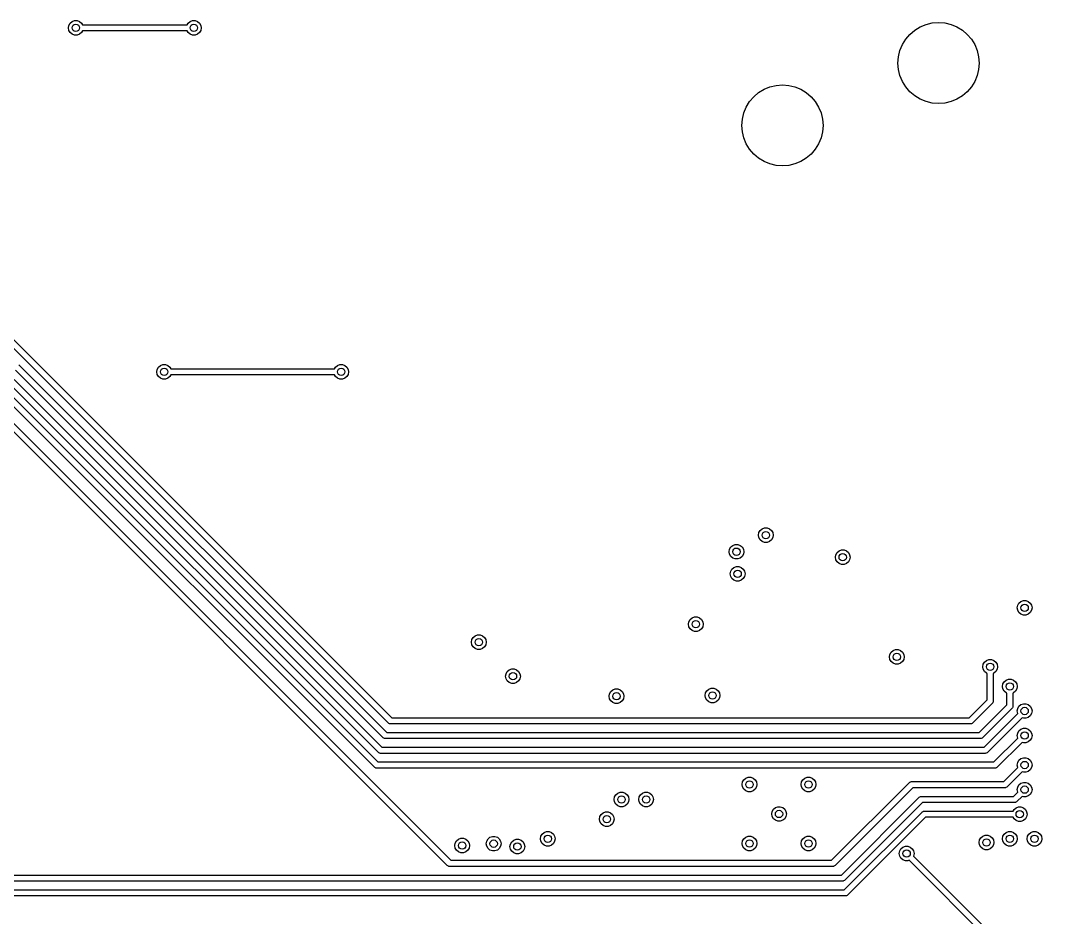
# Model space of a CAD drawing. Extents: x 101 to 518, y -308 to -134.
# Drawn here: x 429.37 to 471.3, y -228.5 to -192 of the extents above; entities that cross this region are included whole.
import ezdxf

# ---------------------------------------------------------------- set-up
doc = ezdxf.new("R2010")
doc.units = 0
doc.layers.add('BLACK', color=7, linetype='CONTINUOUS')

msp = doc.modelspace()

# ---------------------------------------------------------------- linework, layer by layer
at = {"layer": 'BLACK', "linetype": 'CONTINUOUS'}
for p, q in [((431.379927, -192.103475), (431.45974, -192.036503)), ((431.45974, -192.036503), (431.557646, -192.000869)), ((431.557646, -192.000869), (431.661834, -192.000869)), ((431.661834, -192.000869), (431.75974, -192.036503)), ((431.75974, -192.036503), (431.839553, -192.103475)), ((436.179927, -192.103475), (436.25974, -192.036503)), ((436.25974, -192.036503), (436.357646, -192.000869)), ((436.357646, -192.000869), (436.461834, -192.000869)), ((436.461834, -192.000869), (436.55974, -192.036503)), ((436.55974, -192.036503), (436.639553, -192.103475)), ((431.30974, -192.296311), (431.327832, -192.193705)), ((431.327832, -192.398917), (431.30974, -192.296311)), ((431.327832, -192.193705), (431.379927, -192.103475)), ((431.379927, -192.489147), (431.327832, -192.398917)), ((431.839553, -192.103475), (431.878719, -192.171311)), ((431.878719, -192.421311), (431.839553, -192.489147)), ((431.878719, -192.171311), (436.140761, -192.171311)), ((436.140761, -192.421311), (431.878719, -192.421311)), ((436.140761, -192.171311), (436.179927, -192.103475)), ((436.179927, -192.489147), (436.140761, -192.421311)), ((436.639553, -192.103475), (436.691648, -192.193705)), ((436.691648, -192.398917), (436.639553, -192.489147)), ((436.691648, -192.193705), (436.70974, -192.296311)), ((436.70974, -192.296311), (436.691648, -192.398917)), ((465.540922, -192.559827), (465.737802, -192.391675)), ((465.737802, -192.391675), (465.958564, -192.256392)), ((465.958564, -192.256392), (466.19777, -192.15731)), ((466.19777, -192.15731), (466.449531, -192.096867)), ((466.449531, -192.096867), (466.707648, -192.076553)), ((466.707648, -192.076553), (466.965765, -192.096867)), ((466.965765, -192.096867), (467.217526, -192.15731)), ((467.217526, -192.15731), (467.456732, -192.256392)), ((467.456732, -192.256392), (467.677494, -192.391675)), ((467.677494, -192.391675), (467.874374, -192.559827)), ((431.45974, -192.556119), (431.379927, -192.489147)), ((431.557646, -192.591753), (431.45974, -192.556119)), ((431.661834, -192.591753), (431.557646, -192.591753)), ((431.75974, -192.556119), (431.661834, -192.591753)), ((431.839553, -192.489147), (431.75974, -192.556119)), ((436.25974, -192.556119), (436.179927, -192.489147)), ((436.357646, -192.591753), (436.25974, -192.556119)), ((436.461834, -192.591753), (436.357646, -192.591753)), ((436.55974, -192.556119), (436.461834, -192.591753)), ((436.639553, -192.489147), (436.55974, -192.556119)), ((465.237487, -192.977469), (465.37277, -192.756707)), ((465.37277, -192.756707), (465.540922, -192.559827)), ((467.874374, -192.559827), (468.042526, -192.756707)), ((468.042526, -192.756707), (468.177809, -192.977469)), ((417.298128, -193.207923), (444.461516, -220.371311)), ((465.077962, -193.468436), (465.138405, -193.216675)), ((465.138405, -193.216675), (465.237487, -192.977469)), ((468.177809, -192.977469), (468.276891, -193.216675)), ((468.276891, -193.216675), (468.337334, -193.468436)), ((444.321352, -220.584699), (417.157964, -193.421311)), ((465.057648, -193.726553), (465.077962, -193.468436)), ((468.337334, -193.468436), (468.357648, -193.726553)), ((465.077962, -193.98467), (465.057648, -193.726553)), ((465.138405, -194.236431), (465.077962, -193.98467)), ((468.337334, -193.98467), (468.276891, -194.236431)), ((468.357648, -193.726553), (468.337334, -193.98467)), ((465.237487, -194.475637), (465.138405, -194.236431)), ((465.37277, -194.696399), (465.237487, -194.475637)), ((468.177809, -194.475637), (468.042526, -194.696399)), ((468.276891, -194.236431), (468.177809, -194.475637)), ((459.190922, -195.099827), (459.387802, -194.931675)), ((459.387802, -194.931675), (459.608564, -194.796392)), ((459.608564, -194.796392), (459.84777, -194.69731)), ((459.84777, -194.69731), (460.099531, -194.636867)), ((460.099531, -194.636867), (460.357648, -194.616553)), ((460.357648, -194.616553), (460.615765, -194.636867)), ((460.615765, -194.636867), (460.867526, -194.69731)), ((460.867526, -194.69731), (461.106732, -194.796392)), ((461.106732, -194.796392), (461.327494, -194.931675)), ((461.327494, -194.931675), (461.524374, -195.099827)), ((465.540922, -194.893279), (465.37277, -194.696399)), ((465.737802, -195.061431), (465.540922, -194.893279)), ((467.874374, -194.893279), (467.677494, -195.061431)), ((468.042526, -194.696399), (467.874374, -194.893279)), ((458.887487, -195.517469), (459.02277, -195.296707)), ((459.02277, -195.296707), (459.190922, -195.099827)), ((461.524374, -195.099827), (461.692526, -195.296707)), ((461.692526, -195.296707), (461.827809, -195.517469)), ((465.958564, -195.196714), (465.737802, -195.061431)), ((466.19777, -195.295796), (465.958564, -195.196714)), ((466.449531, -195.356239), (466.19777, -195.295796)), ((466.707648, -195.376553), (466.449531, -195.356239)), ((466.965765, -195.356239), (466.707648, -195.376553)), ((467.217526, -195.295796), (466.965765, -195.356239)), ((467.456732, -195.196714), (467.217526, -195.295796)), ((467.677494, -195.061431), (467.456732, -195.196714)), ((458.727962, -196.008436), (458.788405, -195.756675)), ((458.788405, -195.756675), (458.887487, -195.517469)), ((461.827809, -195.517469), (461.926891, -195.756675)), ((461.926891, -195.756675), (461.987334, -196.008436)), ((458.707648, -196.266553), (458.727962, -196.008436)), ((461.987334, -196.008436), (462.007648, -196.266553)), ((458.727962, -196.52467), (458.707648, -196.266553)), ((458.788405, -196.776431), (458.727962, -196.52467)), ((461.987334, -196.52467), (461.926891, -196.776431)), ((462.007648, -196.266553), (461.987334, -196.52467)), ((458.887487, -197.015637), (458.788405, -196.776431)), ((459.02277, -197.236399), (458.887487, -197.015637)), ((461.827809, -197.015637), (461.692526, -197.236399)), ((461.926891, -196.776431), (461.827809, -197.015637)), ((459.190922, -197.433279), (459.02277, -197.236399)), ((459.387802, -197.601431), (459.190922, -197.433279)), ((461.524374, -197.433279), (461.327494, -197.601431)), ((461.692526, -197.236399), (461.524374, -197.433279)), ((459.608564, -197.736714), (459.387802, -197.601431)), ((459.84777, -197.835796), (459.608564, -197.736714)), ((460.099531, -197.896239), (459.84777, -197.835796)), ((460.357648, -197.916553), (460.099531, -197.896239)), ((460.615765, -197.896239), (460.357648, -197.916553)), ((460.867526, -197.835796), (460.615765, -197.896239)), ((461.106732, -197.736714), (460.867526, -197.835796)), ((461.327494, -197.601431), (461.106732, -197.736714)), ((444.121351, -221.184699), (429.157964, -206.221311)), ((429.298128, -206.007923), (444.261517, -220.971311)), ((434.90974, -206.296311), (434.927832, -206.193705)), ((434.927832, -206.398917), (434.90974, -206.296311)), ((434.927832, -206.193705), (434.979927, -206.103475)), ((434.979927, -206.103475), (435.05974, -206.036503)), ((435.05974, -206.036503), (435.157646, -206.000869)), ((435.157646, -206.000869), (435.261834, -206.000869)), ((435.261834, -206.000869), (435.35974, -206.036503)), ((435.35974, -206.036503), (435.439553, -206.103475)), ((435.439553, -206.103475), (435.478719, -206.171311)), ((435.478719, -206.171311), (442.140761, -206.171311)), ((442.140761, -206.171311), (442.179927, -206.103475)), ((442.179927, -206.103475), (442.25974, -206.036503)), ((442.25974, -206.036503), (442.357646, -206.000869)), ((442.357646, -206.000869), (442.461834, -206.000869)), ((442.461834, -206.000869), (442.55974, -206.036503)), ((442.55974, -206.036503), (442.639553, -206.103475)), ((442.639553, -206.103475), (442.691648, -206.193705)), ((442.691648, -206.193705), (442.70974, -206.296311)), ((442.70974, -206.296311), (442.691648, -206.398917)), ((429.098128, -206.607923), (444.061517, -221.571311)), ((434.979927, -206.489147), (434.927832, -206.398917)), ((435.05974, -206.556119), (434.979927, -206.489147)), ((435.157646, -206.591753), (435.05974, -206.556119)), ((435.261834, -206.591753), (435.157646, -206.591753)), ((435.35974, -206.556119), (435.261834, -206.591753)), ((435.439553, -206.489147), (435.35974, -206.556119)), ((435.478719, -206.421311), (435.439553, -206.489147)), ((442.140761, -206.421311), (435.478719, -206.421311)), ((442.179927, -206.489147), (442.140761, -206.421311)), ((442.25974, -206.556119), (442.179927, -206.489147)), ((442.357646, -206.591753), (442.25974, -206.556119)), ((442.461834, -206.591753), (442.357646, -206.591753)), ((442.55974, -206.556119), (442.461834, -206.591753)), ((442.639553, -206.489147), (442.55974, -206.556119)), ((442.691648, -206.398917), (442.639553, -206.489147)), ((443.921351, -221.784699), (428.957964, -206.821311)), ((429.084524, -207.357923), (443.897913, -222.171311)), ((443.757747, -222.384699), (428.942679, -207.56963)), ((446.721352, -226.384699), (428.521352, -208.184699)), ((428.73474, -208.044535), (446.861516, -226.171311)), ((459.382648, -212.94026), (459.40074, -212.837654)), ((459.40074, -213.042866), (459.382648, -212.94026)), ((459.40074, -212.837654), (459.452835, -212.747424)), ((459.452835, -212.747424), (459.532648, -212.680452)), ((459.532648, -212.680452), (459.630554, -212.644818)), ((459.630554, -212.644818), (459.734742, -212.644818)), ((459.734742, -212.644818), (459.832648, -212.680452)), ((459.832648, -212.680452), (459.912461, -212.747424)), ((459.912461, -212.747424), (459.964556, -212.837654)), ((459.964556, -212.837654), (459.982648, -212.94026)), ((459.982648, -212.94026), (459.964556, -213.042866)), ((458.202832, -213.512654), (458.254927, -213.422424)), ((458.254927, -213.422424), (458.33474, -213.355452)), ((458.33474, -213.355452), (458.432646, -213.319818)), ((458.432646, -213.319818), (458.536834, -213.319818)), ((458.536834, -213.319818), (458.63474, -213.355452)), ((458.63474, -213.355452), (458.714553, -213.422424)), ((458.714553, -213.422424), (458.766648, -213.512654)), ((459.452835, -213.133096), (459.40074, -213.042866)), ((459.532648, -213.200068), (459.452835, -213.133096)), ((459.630554, -213.235702), (459.532648, -213.200068)), ((459.734742, -213.235702), (459.630554, -213.235702)), ((459.832648, -213.200068), (459.734742, -213.235702)), ((459.912461, -213.133096), (459.832648, -213.200068)), ((459.964556, -213.042866), (459.912461, -213.133096)), ((458.18474, -213.61526), (458.202832, -213.512654)), ((458.202832, -213.717866), (458.18474, -213.61526)), ((458.254927, -213.808096), (458.202832, -213.717866)), ((458.33474, -213.875068), (458.254927, -213.808096)), ((458.714553, -213.808096), (458.63474, -213.875068)), ((458.766648, -213.717866), (458.714553, -213.808096)), ((458.766648, -213.512654), (458.78474, -213.61526)), ((458.78474, -213.61526), (458.766648, -213.717866)), ((462.50974, -213.84026), (462.527832, -213.737654)), ((462.527832, -213.942866), (462.50974, -213.84026)), ((462.527832, -213.737654), (462.579927, -213.647424)), ((462.579927, -213.647424), (462.65974, -213.580452)), ((462.65974, -213.580452), (462.757646, -213.544818)), ((462.757646, -213.544818), (462.861834, -213.544818)), ((462.861834, -213.544818), (462.95974, -213.580452)), ((462.95974, -213.580452), (463.039553, -213.647424)), ((463.039553, -213.647424), (463.091648, -213.737654)), ((463.091648, -213.737654), (463.10974, -213.84026)), ((463.10974, -213.84026), (463.091648, -213.942866)), ((458.304927, -214.322424), (458.38474, -214.255452)), ((458.432646, -213.910702), (458.33474, -213.875068)), ((458.38474, -214.255452), (458.482646, -214.219818)), ((458.536834, -213.910702), (458.432646, -213.910702)), ((458.482646, -214.219818), (458.586834, -214.219818)), ((458.63474, -213.875068), (458.536834, -213.910702)), ((458.586834, -214.219818), (458.68474, -214.255452)), ((458.68474, -214.255452), (458.764553, -214.322424)), ((462.579927, -214.033096), (462.527832, -213.942866)), ((462.65974, -214.100068), (462.579927, -214.033096)), ((462.757646, -214.135702), (462.65974, -214.100068)), ((462.861834, -214.135702), (462.757646, -214.135702)), ((462.95974, -214.100068), (462.861834, -214.135702)), ((463.039553, -214.033096), (462.95974, -214.100068)), ((463.091648, -213.942866), (463.039553, -214.033096)), ((458.23474, -214.51526), (458.252832, -214.412654)), ((458.252832, -214.617866), (458.23474, -214.51526)), ((458.252832, -214.412654), (458.304927, -214.322424)), ((458.304927, -214.708096), (458.252832, -214.617866)), ((458.764553, -214.322424), (458.816648, -214.412654)), ((458.816648, -214.617866), (458.764553, -214.708096)), ((458.816648, -214.412654), (458.83474, -214.51526)), ((458.83474, -214.51526), (458.816648, -214.617866)), ((458.38474, -214.775068), (458.304927, -214.708096)), ((458.482646, -214.810702), (458.38474, -214.775068)), ((458.586834, -214.810702), (458.482646, -214.810702)), ((458.68474, -214.775068), (458.586834, -214.810702)), ((458.764553, -214.708096), (458.68474, -214.775068)), ((469.90974, -215.896311), (469.927832, -215.793705)), ((469.927832, -215.998917), (469.90974, -215.896311)), ((469.927832, -215.793705), (469.979927, -215.703475)), ((469.979927, -215.703475), (470.05974, -215.636503)), ((470.05974, -215.636503), (470.157646, -215.600869)), ((470.157646, -215.600869), (470.261834, -215.600869)), ((470.261834, -215.600869), (470.35974, -215.636503)), ((470.35974, -215.636503), (470.439553, -215.703475)), ((470.439553, -215.703475), (470.491648, -215.793705)), ((470.491648, -215.793705), (470.50974, -215.896311)), ((470.50974, -215.896311), (470.491648, -215.998917)), ((456.604927, -216.372424), (456.68474, -216.305452)), ((456.68474, -216.305452), (456.782646, -216.269818)), ((456.782646, -216.269818), (456.886834, -216.269818)), ((456.886834, -216.269818), (456.98474, -216.305452)), ((456.98474, -216.305452), (457.064553, -216.372424)), ((469.979927, -216.089147), (469.927832, -215.998917)), ((470.05974, -216.156119), (469.979927, -216.089147)), ((470.157646, -216.191753), (470.05974, -216.156119)), ((470.261834, -216.191753), (470.157646, -216.191753)), ((470.35974, -216.156119), (470.261834, -216.191753)), ((470.439553, -216.089147), (470.35974, -216.156119)), ((470.491648, -215.998917), (470.439553, -216.089147)), ((456.53474, -216.56526), (456.552832, -216.462654)), ((456.552832, -216.667866), (456.53474, -216.56526)), ((456.552832, -216.462654), (456.604927, -216.372424)), ((456.604927, -216.758096), (456.552832, -216.667866)), ((456.68474, -216.825068), (456.604927, -216.758096)), ((457.064553, -216.758096), (456.98474, -216.825068)), ((457.064553, -216.372424), (457.116648, -216.462654)), ((457.116648, -216.667866), (457.064553, -216.758096)), ((457.116648, -216.462654), (457.13474, -216.56526)), ((457.13474, -216.56526), (457.116648, -216.667866)), ((447.70974, -217.296311), (447.727832, -217.193705)), ((447.727832, -217.193705), (447.779927, -217.103475)), ((447.779927, -217.103475), (447.85974, -217.036503)), ((447.85974, -217.036503), (447.957646, -217.000869)), ((447.957646, -217.000869), (448.061834, -217.000869)), ((448.061834, -217.000869), (448.15974, -217.036503)), ((448.15974, -217.036503), (448.239553, -217.103475)), ((448.239553, -217.103475), (448.291648, -217.193705)), ((448.291648, -217.193705), (448.30974, -217.296311)), ((456.782646, -216.860702), (456.68474, -216.825068)), ((456.886834, -216.860702), (456.782646, -216.860702)), ((456.98474, -216.825068), (456.886834, -216.860702)), ((447.727832, -217.398917), (447.70974, -217.296311)), ((447.779927, -217.489147), (447.727832, -217.398917)), ((447.85974, -217.556119), (447.779927, -217.489147)), ((447.957646, -217.591753), (447.85974, -217.556119)), ((448.061834, -217.591753), (447.957646, -217.591753)), ((448.15974, -217.556119), (448.061834, -217.591753)), ((448.239553, -217.489147), (448.15974, -217.556119)), ((448.291648, -217.398917), (448.239553, -217.489147)), ((448.30974, -217.296311), (448.291648, -217.398917)), ((464.85974, -217.636503), (464.957646, -217.600869)), ((464.957646, -217.600869), (465.061834, -217.600869)), ((465.061834, -217.600869), (465.15974, -217.636503)), ((464.70974, -217.896311), (464.727832, -217.793705)), ((464.727832, -217.998917), (464.70974, -217.896311)), ((464.727832, -217.793705), (464.779927, -217.703475)), ((464.779927, -218.089147), (464.727832, -217.998917)), ((464.779927, -217.703475), (464.85974, -217.636503)), ((465.15974, -217.636503), (465.239553, -217.703475)), ((465.239553, -217.703475), (465.291648, -217.793705)), ((465.291648, -217.998917), (465.239553, -218.089147)), ((465.291648, -217.793705), (465.30974, -217.896311)), ((465.30974, -217.896311), (465.291648, -217.998917)), ((468.579927, -218.103475), (468.65974, -218.036503)), ((468.65974, -218.036503), (468.757646, -218.000869)), ((468.757646, -218.000869), (468.861834, -218.000869)), ((468.861834, -218.000869), (468.95974, -218.036503)), ((468.95974, -218.036503), (469.039553, -218.103475)), ((449.165713, -218.489261), (449.245526, -218.422289)), ((449.245526, -218.422289), (449.343432, -218.386655)), ((449.343432, -218.386655), (449.44762, -218.386655)), ((449.44762, -218.386655), (449.545526, -218.422289)), ((449.545526, -218.422289), (449.625339, -218.489261)), ((464.85974, -218.156119), (464.779927, -218.089147)), ((464.957646, -218.191753), (464.85974, -218.156119)), ((465.061834, -218.191753), (464.957646, -218.191753)), ((465.15974, -218.156119), (465.061834, -218.191753)), ((465.239553, -218.089147), (465.15974, -218.156119)), ((468.50974, -218.296311), (468.527832, -218.193705)), ((468.527832, -218.398917), (468.50974, -218.296311)), ((468.527832, -218.193705), (468.579927, -218.103475)), ((468.579927, -218.489147), (468.527832, -218.398917)), ((469.039553, -218.103475), (469.091648, -218.193705)), ((469.091648, -218.398917), (469.039553, -218.489147)), ((469.091648, -218.193705), (469.10974, -218.296311)), ((469.10974, -218.296311), (469.091648, -218.398917)), ((449.095526, -218.682097), (449.113618, -218.579491)), ((449.113618, -218.784703), (449.095526, -218.682097)), ((449.113618, -218.579491), (449.165713, -218.489261)), ((449.165713, -218.874933), (449.113618, -218.784703)), ((449.245526, -218.941905), (449.165713, -218.874933)), ((449.625339, -218.874933), (449.545526, -218.941905)), ((449.625339, -218.489261), (449.677434, -218.579491)), ((449.677434, -218.784703), (449.625339, -218.874933)), ((449.677434, -218.579491), (449.695526, -218.682097)), ((449.695526, -218.682097), (449.677434, -218.784703)), ((468.65974, -218.556119), (468.579927, -218.489147)), ((468.68474, -218.565218), (468.65974, -218.556119)), ((468.68474, -219.644535), (468.68474, -218.565218)), ((468.95974, -218.556119), (468.93474, -218.565218)), ((468.93474, -218.565218), (468.93474, -219.696311)), ((469.039553, -218.489147), (468.95974, -218.556119)), ((469.379927, -218.903475), (469.45974, -218.836503)), ((469.45974, -218.836503), (469.557646, -218.800869)), ((469.557646, -218.800869), (469.661834, -218.800869)), ((469.661834, -218.800869), (469.75974, -218.836503)), ((469.75974, -218.836503), (469.839553, -218.903475)), ((449.343432, -218.977539), (449.245526, -218.941905)), ((449.44762, -218.977539), (449.343432, -218.977539)), ((449.545526, -218.941905), (449.44762, -218.977539)), ((453.379927, -219.303475), (453.45974, -219.236503)), ((453.45974, -219.236503), (453.557646, -219.200869)), ((453.557646, -219.200869), (453.661834, -219.200869)), ((453.661834, -219.200869), (453.75974, -219.236503)), ((453.75974, -219.236503), (453.839553, -219.303475)), ((457.227832, -219.362654), (457.279927, -219.272424)), ((457.279927, -219.272424), (457.35974, -219.205452)), ((457.35974, -219.205452), (457.457646, -219.169818)), ((457.457646, -219.169818), (457.561834, -219.169818)), ((457.561834, -219.169818), (457.65974, -219.205452)), ((457.65974, -219.205452), (457.739553, -219.272424)), ((457.739553, -219.272424), (457.791648, -219.362654)), ((469.30974, -219.096311), (469.327832, -218.993705)), ((469.327832, -219.198917), (469.30974, -219.096311)), ((469.327832, -218.993705), (469.379927, -218.903475)), ((469.379927, -219.289147), (469.327832, -219.198917)), ((469.45974, -219.356119), (469.379927, -219.289147)), ((469.839553, -219.289147), (469.75974, -219.356119)), ((469.839553, -218.903475), (469.891648, -218.993705)), ((469.891648, -219.198917), (469.839553, -219.289147)), ((469.891648, -218.993705), (469.90974, -219.096311)), ((469.90974, -219.096311), (469.891648, -219.198917)), ((453.30974, -219.496311), (453.327832, -219.393705)), ((453.327832, -219.598917), (453.30974, -219.496311)), ((453.327832, -219.393705), (453.379927, -219.303475)), ((453.379927, -219.689147), (453.327832, -219.598917)), ((453.45974, -219.756119), (453.379927, -219.689147)), ((453.839553, -219.689147), (453.75974, -219.756119)), ((453.839553, -219.303475), (453.891648, -219.393705)), ((453.891648, -219.598917), (453.839553, -219.689147)), ((453.891648, -219.393705), (453.90974, -219.496311)), ((453.90974, -219.496311), (453.891648, -219.598917)), ((457.20974, -219.46526), (457.227832, -219.362654)), ((457.227832, -219.567866), (457.20974, -219.46526)), ((457.279927, -219.658096), (457.227832, -219.567866)), ((457.35974, -219.725068), (457.279927, -219.658096)), ((457.739553, -219.658096), (457.65974, -219.725068)), ((457.791648, -219.567866), (457.739553, -219.658096)), ((457.791648, -219.362654), (457.80974, -219.46526)), ((457.80974, -219.46526), (457.791648, -219.567866)), ((467.957964, -220.371311), (468.68474, -219.644535)), ((468.932338, -219.720697), (468.913674, -219.765757)), ((468.93474, -219.696311), (468.932338, -219.720697)), ((469.48474, -219.365218), (469.45974, -219.356119)), ((469.48474, -219.844534), (469.48474, -219.365218)), ((469.75974, -219.356119), (469.73474, -219.365218)), ((469.73474, -219.365218), (469.73474, -219.896311)), ((453.557646, -219.791753), (453.45974, -219.756119)), ((453.661834, -219.791753), (453.557646, -219.791753)), ((453.75974, -219.756119), (453.661834, -219.791753)), ((457.457646, -219.760702), (457.35974, -219.725068)), ((457.561834, -219.760702), (457.457646, -219.760702)), ((457.65974, -219.725068), (457.561834, -219.760702)), ((468.898128, -219.784699), (468.098128, -220.584699)), ((468.357964, -220.971311), (469.48474, -219.844534)), ((469.698128, -219.9847), (468.498128, -221.184699)), ((468.913668, -219.765762), (468.898128, -219.784699)), ((468.913674, -219.765757), (468.913668, -219.765762)), ((469.713673, -219.965758), (469.698128, -219.9847)), ((469.713674, -219.965757), (469.713673, -219.965758)), ((469.725826, -219.936419), (469.713674, -219.965757)), ((469.732338, -219.920698), (469.725826, -219.936419)), ((469.73474, -219.896311), (469.732338, -219.920697)), ((469.732338, -219.920697), (469.732338, -219.920698)), ((469.90974, -220.096311), (469.927832, -219.993705)), ((469.927832, -220.198917), (469.90974, -220.096311)), ((469.927832, -219.993705), (469.979927, -219.903475)), ((469.979927, -219.903475), (470.05974, -219.836503)), ((470.05974, -219.836503), (470.157646, -219.800869)), ((470.157646, -219.800869), (470.261834, -219.800869)), ((470.261834, -219.800869), (470.35974, -219.836503)), ((470.35974, -219.836503), (470.439553, -219.903475)), ((470.439553, -219.903475), (470.491648, -219.993705)), ((470.491648, -219.993705), (470.50974, -220.096311)), ((470.50974, -220.096311), (470.491648, -220.198917)), ((444.461516, -220.371311), (467.957964, -220.371311)), ((468.557964, -221.571311), (469.928756, -220.200517)), ((470.108838, -220.373989), (468.698128, -221.784699)), ((469.928756, -220.200517), (469.927832, -220.198917)), ((470.157646, -220.391753), (470.108838, -220.373989)), ((470.261834, -220.391753), (470.157646, -220.391753)), ((470.35974, -220.356119), (470.261834, -220.391753)), ((470.439553, -220.289147), (470.35974, -220.356119)), ((470.491648, -220.198917), (470.439553, -220.289147)), ((444.261517, -220.971311), (468.357964, -220.971311)), ((444.340288, -220.600239), (444.321352, -220.584699)), ((444.340294, -220.600245), (444.340288, -220.600239)), ((444.372155, -220.613442), (444.340294, -220.600245)), ((444.385353, -220.618909), (444.372155, -220.613442)), ((444.385354, -220.618909), (444.385353, -220.618909)), ((444.40974, -220.621311), (444.385354, -220.618909)), ((468.00974, -220.621311), (444.40974, -220.621311)), ((468.034126, -220.618909), (468.00974, -220.621311)), ((468.034127, -220.618909), (468.034126, -220.618909)), ((468.047324, -220.613442), (468.034127, -220.618909)), ((468.079186, -220.600245), (468.047324, -220.613442)), ((468.079191, -220.600239), (468.079186, -220.600245)), ((468.098128, -220.584699), (468.079191, -220.600239)), ((469.927832, -220.993705), (469.979927, -220.903475)), ((469.979927, -220.903475), (470.05974, -220.836503)), ((470.05974, -220.836503), (470.157646, -220.800869)), ((470.157646, -220.800869), (470.261834, -220.800869)), ((470.261834, -220.800869), (470.35974, -220.836503)), ((470.35974, -220.836503), (470.439553, -220.903475)), ((470.439553, -220.903475), (470.491648, -220.993705)), ((444.140293, -221.200244), (444.121351, -221.184699)), ((444.140294, -221.200245), (444.140293, -221.200244)), ((444.166689, -221.211177), (444.140294, -221.200245)), ((444.185353, -221.218909), (444.166689, -221.211177)), ((444.185354, -221.218909), (444.185353, -221.218909)), ((444.20974, -221.221311), (444.185354, -221.218909)), ((468.40974, -221.221311), (444.20974, -221.221311)), ((468.434126, -221.218909), (468.40974, -221.221311)), ((468.434127, -221.218909), (468.434126, -221.218909)), ((468.447324, -221.213442), (468.434127, -221.218909)), ((468.479186, -221.200245), (468.447324, -221.213442)), ((468.479191, -221.200239), (468.479186, -221.200245)), ((468.498128, -221.184699), (468.479191, -221.200239)), ((468.957964, -222.171311), (469.928756, -221.200517)), ((470.108838, -221.373989), (469.098128, -222.384699)), ((469.90974, -221.096311), (469.927832, -220.993705)), ((469.927832, -221.198917), (469.90974, -221.096311)), ((469.928756, -221.200517), (469.927832, -221.198917)), ((470.157646, -221.391753), (470.108838, -221.373989)), ((470.261834, -221.391753), (470.157646, -221.391753)), ((470.35974, -221.356119), (470.261834, -221.391753)), ((470.439553, -221.289147), (470.35974, -221.356119)), ((470.491648, -221.198917), (470.439553, -221.289147)), ((470.491648, -220.993705), (470.50974, -221.096311)), ((470.50974, -221.096311), (470.491648, -221.198917)), ((443.940293, -221.800244), (443.921351, -221.784699)), ((443.940294, -221.800245), (443.940293, -221.800244)), ((443.966689, -221.811177), (443.940294, -221.800245)), ((443.985353, -221.818909), (443.966689, -221.811177)), ((444.061517, -221.571311), (468.557964, -221.571311)), ((468.647324, -221.813442), (468.634127, -221.818909)), ((468.679186, -221.800245), (468.647324, -221.813442)), ((468.679191, -221.800239), (468.679186, -221.800245)), ((468.698128, -221.784699), (468.679191, -221.800239)), ((443.897913, -222.171311), (468.957964, -222.171311)), ((443.985354, -221.818909), (443.985353, -221.818909)), ((444.00974, -221.821311), (443.985354, -221.818909)), ((468.60974, -221.821311), (444.00974, -221.821311)), ((468.634126, -221.818909), (468.60974, -221.821311)), ((468.634127, -221.818909), (468.634126, -221.818909)), ((469.90974, -222.296311), (469.927832, -222.193705)), ((469.927832, -222.193705), (469.979927, -222.103475)), ((469.979927, -222.103475), (470.05974, -222.036503)), ((470.05974, -222.036503), (470.157646, -222.000869)), ((470.157646, -222.000869), (470.261834, -222.000869)), ((470.261834, -222.000869), (470.35974, -222.036503)), ((470.35974, -222.036503), (470.439553, -222.103475)), ((470.439553, -222.103475), (470.491648, -222.193705)), ((470.491648, -222.193705), (470.50974, -222.296311)), ((443.776689, -222.400244), (443.757747, -222.384699)), ((443.77669, -222.400245), (443.776689, -222.400244)), ((443.803085, -222.411177), (443.77669, -222.400245)), ((443.821749, -222.418909), (443.803085, -222.411177)), ((443.82175, -222.418909), (443.821749, -222.418909)), ((443.846136, -222.421311), (443.82175, -222.418909)), ((469.00974, -222.421311), (443.846136, -222.421311)), ((469.034126, -222.418909), (469.00974, -222.421311)), ((469.034127, -222.418909), (469.034126, -222.418909)), ((469.047324, -222.413442), (469.034127, -222.418909)), ((469.079186, -222.400245), (469.047324, -222.413442)), ((469.079191, -222.400239), (469.079186, -222.400245)), ((469.098128, -222.384699), (469.079191, -222.400239)), ((469.357964, -222.971311), (469.928756, -222.400518)), ((470.108838, -222.573988), (469.498128, -223.184699)), ((469.927832, -222.398917), (469.90974, -222.296311)), ((469.928756, -222.400518), (469.927832, -222.398917)), ((470.157646, -222.591753), (470.108838, -222.573988)), ((470.261834, -222.591753), (470.157646, -222.591753)), ((470.35974, -222.556119), (470.261834, -222.591753)), ((470.439553, -222.489147), (470.35974, -222.556119)), ((470.491648, -222.398917), (470.439553, -222.489147)), ((470.50974, -222.296311), (470.491648, -222.398917)), ((458.71948, -223.086571), (458.737572, -222.983965)), ((458.737572, -222.983965), (458.789667, -222.893735)), ((458.789667, -222.893735), (458.86948, -222.826763)), ((458.86948, -222.826763), (458.967386, -222.791129)), ((458.967386, -222.791129), (459.071574, -222.791129)), ((459.071574, -222.791129), (459.16948, -222.826763)), ((459.16948, -222.826763), (459.249293, -222.893735)), ((459.249293, -222.893735), (459.301388, -222.983965)), ((459.301388, -222.983965), (459.31948, -223.086571)), ((461.11948, -223.086571), (461.137572, -222.983965)), ((461.137572, -222.983965), (461.189667, -222.893735)), ((461.189667, -222.893735), (461.26948, -222.826763)), ((461.26948, -222.826763), (461.367386, -222.791129)), ((461.367386, -222.791129), (461.471574, -222.791129)), ((461.471574, -222.791129), (461.56948, -222.826763)), ((461.56948, -222.826763), (461.649293, -222.893735)), ((461.649293, -222.893735), (461.701388, -222.983965)), ((461.701388, -222.983965), (461.71948, -223.086571)), ((462.357964, -226.171311), (465.521351, -223.007923)), ((465.521351, -223.007923), (465.540293, -222.992378)), ((465.540293, -222.992378), (465.540294, -222.992377)), ((465.540294, -222.992377), (465.566689, -222.981444)), ((465.566689, -222.981444), (465.585353, -222.973713)), ((465.585353, -222.973713), (465.585354, -222.973713)), ((465.585354, -222.973713), (465.60974, -222.971311)), ((465.60974, -222.971311), (469.357964, -222.971311)), ((469.979927, -223.103475), (470.05974, -223.036503)), ((470.05974, -223.036503), (470.157646, -223.000869)), ((470.157646, -223.000869), (470.261834, -223.000869)), ((470.261834, -223.000869), (470.35974, -223.036503)), ((470.35974, -223.036503), (470.439553, -223.103475)), ((453.579927, -223.503475), (453.65974, -223.436503)), ((453.65974, -223.436503), (453.757646, -223.400869)), ((453.757646, -223.400869), (453.861834, -223.400869)), ((453.861834, -223.400869), (453.95974, -223.436503)), ((453.95974, -223.436503), (454.039553, -223.503475)), ((454.579927, -223.503475), (454.65974, -223.436503)), ((454.65974, -223.436503), (454.757646, -223.400869)), ((454.757646, -223.400869), (454.861834, -223.400869)), ((454.861834, -223.400869), (454.95974, -223.436503)), ((454.95974, -223.436503), (455.039553, -223.503475)), ((458.737572, -223.189177), (458.71948, -223.086571)), ((458.789667, -223.279407), (458.737572, -223.189177)), ((458.86948, -223.346379), (458.789667, -223.279407)), ((458.967386, -223.382013), (458.86948, -223.346379)), ((459.071574, -223.382013), (458.967386, -223.382013)), ((459.16948, -223.346379), (459.071574, -223.382013)), ((459.249293, -223.279407), (459.16948, -223.346379)), ((459.301388, -223.189177), (459.249293, -223.279407)), ((459.31948, -223.086571), (459.301388, -223.189177)), ((461.137572, -223.189177), (461.11948, -223.086571)), ((461.189667, -223.279407), (461.137572, -223.189177)), ((461.26948, -223.346379), (461.189667, -223.279407)), ((461.367386, -223.382013), (461.26948, -223.346379)), ((461.471574, -223.382013), (461.367386, -223.382013)), ((461.56948, -223.346379), (461.471574, -223.382013)), ((461.649293, -223.279407), (461.56948, -223.346379)), ((461.701388, -223.189177), (461.649293, -223.279407)), ((461.71948, -223.086571), (461.701388, -223.189177)), ((465.661517, -223.221311), (462.498128, -226.384699)), ((469.40974, -223.221311), (465.661517, -223.221311)), ((469.434126, -223.218909), (469.40974, -223.221311)), ((469.434127, -223.218909), (469.434126, -223.218909)), ((469.447324, -223.213442), (469.434127, -223.218909)), ((469.479186, -223.200245), (469.447324, -223.213442)), ((469.479191, -223.200239), (469.479186, -223.200245)), ((469.498128, -223.184699), (469.479191, -223.200239)), ((469.757964, -223.571311), (469.928756, -223.400518)), ((469.90974, -223.296311), (469.927832, -223.193705)), ((469.927832, -223.398917), (469.90974, -223.296311)), ((469.927832, -223.193705), (469.979927, -223.103475)), ((469.928756, -223.400518), (469.927832, -223.398917)), ((470.439553, -223.489147), (470.35974, -223.556119)), ((470.439553, -223.103475), (470.491648, -223.193705)), ((470.491648, -223.398917), (470.439553, -223.489147)), ((470.491648, -223.193705), (470.50974, -223.296311)), ((470.50974, -223.296311), (470.491648, -223.398917)), ((453.50974, -223.696311), (453.527832, -223.593705)), ((453.527832, -223.798917), (453.50974, -223.696311)), ((453.527832, -223.593705), (453.579927, -223.503475)), ((453.579927, -223.889147), (453.527832, -223.798917)), ((453.65974, -223.956119), (453.579927, -223.889147)), ((454.039553, -223.889147), (453.95974, -223.956119)), ((454.039553, -223.503475), (454.091648, -223.593705)), ((454.091648, -223.798917), (454.039553, -223.889147)), ((454.091648, -223.593705), (454.10974, -223.696311)), ((454.10974, -223.696311), (454.091648, -223.798917)), ((454.50974, -223.696311), (454.527832, -223.593705)), ((454.527832, -223.798917), (454.50974, -223.696311)), ((454.527832, -223.593705), (454.579927, -223.503475)), ((454.579927, -223.889147), (454.527832, -223.798917)), ((454.65974, -223.956119), (454.579927, -223.889147)), ((455.039553, -223.889147), (454.95974, -223.956119)), ((455.039553, -223.503475), (455.091648, -223.593705)), ((455.091648, -223.798917), (455.039553, -223.889147)), ((455.091648, -223.593705), (455.10974, -223.696311)), ((455.10974, -223.696311), (455.091648, -223.798917)), ((462.757964, -226.771311), (465.921351, -223.607923)), ((466.061517, -223.821311), (462.898128, -226.984699)), ((465.921351, -223.607923), (465.940293, -223.592378)), ((465.940293, -223.592378), (465.940294, -223.592377)), ((465.940294, -223.592377), (465.971559, -223.579427)), ((465.971559, -223.579427), (465.985353, -223.573713)), ((465.985353, -223.573713), (465.985354, -223.573713)), ((465.985354, -223.573713), (466.00974, -223.571311)), ((466.00974, -223.571311), (469.757964, -223.571311)), ((469.80974, -223.821311), (466.061517, -223.821311)), ((469.834126, -223.818909), (469.80974, -223.821311)), ((469.834127, -223.818909), (469.834126, -223.818909)), ((469.847324, -223.813442), (469.834127, -223.818909)), ((469.879186, -223.800245), (469.847324, -223.813442)), ((469.879191, -223.800239), (469.879186, -223.800245)), ((469.898128, -223.784699), (469.879191, -223.800239)), ((470.108838, -223.573988), (469.898128, -223.784699)), ((470.157646, -223.591753), (470.108838, -223.573988)), ((470.261834, -223.591753), (470.157646, -223.591753)), ((470.35974, -223.556119), (470.261834, -223.591753)), ((452.927832, -224.393705), (452.979927, -224.303475)), ((452.979927, -224.303475), (453.05974, -224.236503)), ((453.05974, -224.236503), (453.157646, -224.200869)), ((453.157646, -224.200869), (453.261834, -224.200869)), ((453.261834, -224.200869), (453.35974, -224.236503)), ((453.35974, -224.236503), (453.439553, -224.303475)), ((453.439553, -224.303475), (453.491648, -224.393705)), ((453.757646, -223.991753), (453.65974, -223.956119)), ((453.861834, -223.991753), (453.757646, -223.991753)), ((453.95974, -223.956119), (453.861834, -223.991753)), ((454.757646, -223.991753), (454.65974, -223.956119)), ((454.861834, -223.991753), (454.757646, -223.991753)), ((454.95974, -223.956119), (454.861834, -223.991753)), ((459.91946, -224.286581), (459.937552, -224.183975)), ((459.937552, -224.389187), (459.91946, -224.286581)), ((459.937552, -224.183975), (459.989647, -224.093745)), ((459.989647, -224.093745), (460.06946, -224.026773)), ((460.06946, -224.026773), (460.167366, -223.991139)), ((460.167366, -223.991139), (460.271554, -223.991139)), ((460.271554, -223.991139), (460.36946, -224.026773)), ((460.36946, -224.026773), (460.449273, -224.093745)), ((460.449273, -224.093745), (460.501368, -224.183975)), ((460.501368, -224.183975), (460.51946, -224.286581)), ((460.51946, -224.286581), (460.501368, -224.389187)), ((462.87408, -227.371311), (466.037467, -224.207923)), ((466.037467, -224.207923), (466.056409, -224.192378)), ((466.056409, -224.192378), (466.05641, -224.192377)), ((466.05641, -224.192377), (466.082805, -224.181444)), ((466.082805, -224.181444), (466.101469, -224.173713)), ((466.101469, -224.173713), (466.10147, -224.173713)), ((466.10147, -224.173713), (466.125856, -224.171311)), ((466.125856, -224.171311), (469.740761, -224.171311)), ((469.740761, -224.171311), (469.779927, -224.103475)), ((469.779927, -224.103475), (469.85974, -224.036503)), ((469.85974, -224.036503), (469.957646, -224.000869)), ((469.957646, -224.000869), (470.061834, -224.000869)), ((470.061834, -224.000869), (470.15974, -224.036503)), ((470.15974, -224.036503), (470.239553, -224.103475)), ((470.239553, -224.103475), (470.291648, -224.193705)), ((470.291648, -224.193705), (470.30974, -224.296311)), ((470.30974, -224.296311), (470.291648, -224.398917)), ((452.90974, -224.496311), (452.927832, -224.393705)), ((452.927832, -224.598917), (452.90974, -224.496311)), ((452.979927, -224.689147), (452.927832, -224.598917)), ((453.05974, -224.756119), (452.979927, -224.689147)), ((453.439553, -224.689147), (453.35974, -224.756119)), ((453.491648, -224.598917), (453.439553, -224.689147)), ((453.491648, -224.393705), (453.50974, -224.496311)), ((453.50974, -224.496311), (453.491648, -224.598917)), ((459.989647, -224.479417), (459.937552, -224.389187)), ((460.06946, -224.546389), (459.989647, -224.479417)), ((460.167366, -224.582023), (460.06946, -224.546389)), ((460.271554, -224.582023), (460.167366, -224.582023)), ((460.36946, -224.546389), (460.271554, -224.582023)), ((460.449273, -224.479417), (460.36946, -224.546389)), ((460.501368, -224.389187), (460.449273, -224.479417)), ((466.177633, -224.421311), (463.014244, -227.584699)), ((469.740761, -224.421311), (466.177633, -224.421311)), ((469.779927, -224.489147), (469.740761, -224.421311)), ((469.85974, -224.556119), (469.779927, -224.489147)), ((469.957646, -224.591753), (469.85974, -224.556119)), ((470.061834, -224.591753), (469.957646, -224.591753)), ((470.15974, -224.556119), (470.061834, -224.591753)), ((470.239553, -224.489147), (470.15974, -224.556119)), ((470.291648, -224.398917), (470.239553, -224.489147)), ((450.527832, -225.193705), (450.579927, -225.103475)), ((450.579927, -225.103475), (450.65974, -225.036503)), ((450.65974, -225.036503), (450.757646, -225.000869)), ((450.757646, -225.000869), (450.861834, -225.000869)), ((450.861834, -225.000869), (450.95974, -225.036503)), ((450.95974, -225.036503), (451.039553, -225.103475)), ((451.039553, -225.103475), (451.091648, -225.193705)), ((453.157646, -224.791753), (453.05974, -224.756119)), ((453.261834, -224.791753), (453.157646, -224.791753)), ((453.35974, -224.756119), (453.261834, -224.791753)), ((468.508261, -225.186503), (468.606167, -225.150869)), ((468.606167, -225.150869), (468.710355, -225.150869)), ((468.710355, -225.150869), (468.808261, -225.186503)), ((469.327832, -225.193705), (469.379927, -225.103475)), ((469.379927, -225.103475), (469.45974, -225.036503)), ((469.45974, -225.036503), (469.557646, -225.000869)), ((469.557646, -225.000869), (469.661834, -225.000869)), ((469.661834, -225.000869), (469.75974, -225.036503)), ((469.75974, -225.036503), (469.839553, -225.103475)), ((469.839553, -225.103475), (469.891648, -225.193705)), ((470.327832, -225.193705), (470.379927, -225.103475)), ((470.379927, -225.103475), (470.45974, -225.036503)), ((470.45974, -225.036503), (470.557646, -225.000869)), ((470.557646, -225.000869), (470.661834, -225.000869)), ((470.661834, -225.000869), (470.75974, -225.036503)), ((470.75974, -225.036503), (470.839553, -225.103475)), ((470.839553, -225.103475), (470.891648, -225.193705)), ((447.032442, -225.573609), (447.050534, -225.471003)), ((447.050534, -225.676215), (447.032442, -225.573609)), ((447.050534, -225.471003), (447.102629, -225.380773)), ((447.102629, -225.380773), (447.182442, -225.313801)), ((447.182442, -225.313801), (447.280348, -225.278167)), ((447.280348, -225.278167), (447.384536, -225.278167)), ((447.384536, -225.278167), (447.482442, -225.313801)), ((447.482442, -225.313801), (447.562255, -225.380773)), ((447.562255, -225.380773), (447.61435, -225.471003)), ((447.61435, -225.471003), (447.632442, -225.573609)), ((447.632442, -225.573609), (447.61435, -225.676215)), ((448.30974, -225.496311), (448.327832, -225.393705)), ((448.327832, -225.598917), (448.30974, -225.496311)), ((448.327832, -225.393705), (448.379927, -225.303475)), ((448.379927, -225.303475), (448.45974, -225.236503)), ((448.45974, -225.236503), (448.557646, -225.200869)), ((448.557646, -225.200869), (448.661834, -225.200869)), ((448.661834, -225.200869), (448.75974, -225.236503)), ((448.75974, -225.236503), (448.839553, -225.303475)), ((448.839553, -225.303475), (448.891648, -225.393705)), ((448.891648, -225.393705), (448.90974, -225.496311)), ((448.90974, -225.496311), (448.891648, -225.598917)), ((449.273864, -225.61503), (449.291956, -225.512424)), ((449.291956, -225.512424), (449.344051, -225.422194)), ((449.344051, -225.422194), (449.423864, -225.355222)), ((449.423864, -225.355222), (449.52177, -225.319588)), ((449.52177, -225.319588), (449.625958, -225.319588)), ((449.625958, -225.319588), (449.723864, -225.355222)), ((449.723864, -225.355222), (449.803677, -225.422194)), ((449.803677, -225.422194), (449.855772, -225.512424)), ((449.855772, -225.512424), (449.873864, -225.61503)), ((450.50974, -225.296311), (450.527832, -225.193705)), ((450.527832, -225.398917), (450.50974, -225.296311)), ((450.579927, -225.489147), (450.527832, -225.398917)), ((450.65974, -225.556119), (450.579927, -225.489147)), ((450.757646, -225.591753), (450.65974, -225.556119)), ((450.861834, -225.591753), (450.757646, -225.591753)), ((450.95974, -225.556119), (450.861834, -225.591753)), ((451.039553, -225.489147), (450.95974, -225.556119)), ((451.091648, -225.398917), (451.039553, -225.489147)), ((451.091648, -225.193705), (451.10974, -225.296311)), ((451.10974, -225.296311), (451.091648, -225.398917)), ((458.71948, -225.486571), (458.737572, -225.383965)), ((458.737572, -225.589177), (458.71948, -225.486571)), ((458.737572, -225.383965), (458.789667, -225.293735)), ((458.789667, -225.679407), (458.737572, -225.589177)), ((458.789667, -225.293735), (458.86948, -225.226763)), ((458.86948, -225.226763), (458.967386, -225.191129)), ((458.967386, -225.191129), (459.071574, -225.191129)), ((459.071574, -225.191129), (459.16948, -225.226763)), ((459.16948, -225.226763), (459.249293, -225.293735)), ((459.249293, -225.293735), (459.301388, -225.383965)), ((459.301388, -225.589177), (459.249293, -225.679407)), ((459.301388, -225.383965), (459.31948, -225.486571)), ((459.31948, -225.486571), (459.301388, -225.589177)), ((461.11948, -225.486571), (461.137572, -225.383965)), ((461.137572, -225.589177), (461.11948, -225.486571)), ((461.137572, -225.383965), (461.189667, -225.293735)), ((461.189667, -225.679407), (461.137572, -225.589177)), ((461.189667, -225.293735), (461.26948, -225.226763)), ((461.26948, -225.226763), (461.367386, -225.191129)), ((461.367386, -225.191129), (461.471574, -225.191129)), ((461.471574, -225.191129), (461.56948, -225.226763)), ((461.56948, -225.226763), (461.649293, -225.293735)), ((461.649293, -225.293735), (461.701388, -225.383965)), ((461.701388, -225.589177), (461.649293, -225.679407)), ((461.701388, -225.383965), (461.71948, -225.486571)), ((461.71948, -225.486571), (461.701388, -225.589177)), ((468.358261, -225.446311), (468.376353, -225.343705)), ((468.376353, -225.548917), (468.358261, -225.446311)), ((468.376353, -225.343705), (468.428448, -225.253475)), ((468.428448, -225.639147), (468.376353, -225.548917)), ((468.428448, -225.253475), (468.508261, -225.186503)), ((468.808261, -225.186503), (468.888074, -225.253475)), ((468.888074, -225.253475), (468.940169, -225.343705)), ((468.940169, -225.548917), (468.888074, -225.639147)), ((468.940169, -225.343705), (468.958261, -225.446311)), ((468.958261, -225.446311), (468.940169, -225.548917)), ((469.30974, -225.296311), (469.327832, -225.193705)), ((469.327832, -225.398917), (469.30974, -225.296311)), ((469.379927, -225.489147), (469.327832, -225.398917)), ((469.45974, -225.556119), (469.379927, -225.489147)), ((469.557646, -225.591753), (469.45974, -225.556119)), ((469.661834, -225.591753), (469.557646, -225.591753)), ((469.75974, -225.556119), (469.661834, -225.591753)), ((469.839553, -225.489147), (469.75974, -225.556119)), ((469.891648, -225.398917), (469.839553, -225.489147)), ((469.891648, -225.193705), (469.90974, -225.296311)), ((469.90974, -225.296311), (469.891648, -225.398917)), ((470.30974, -225.296311), (470.327832, -225.193705)), ((470.327832, -225.398917), (470.30974, -225.296311)), ((470.379927, -225.489147), (470.327832, -225.398917)), ((470.45974, -225.556119), (470.379927, -225.489147)), ((470.557646, -225.591753), (470.45974, -225.556119)), ((470.661834, -225.591753), (470.557646, -225.591753)), ((470.75974, -225.556119), (470.661834, -225.591753)), ((470.839553, -225.489147), (470.75974, -225.556119)), ((470.891648, -225.398917), (470.839553, -225.489147)), ((470.891648, -225.193705), (470.90974, -225.296311)), ((470.90974, -225.296311), (470.891648, -225.398917)), ((447.102629, -225.766445), (447.050534, -225.676215)), ((447.182442, -225.833417), (447.102629, -225.766445)), ((447.280348, -225.869051), (447.182442, -225.833417)), ((447.384536, -225.869051), (447.280348, -225.869051)), ((447.482442, -225.833417), (447.384536, -225.869051)), ((447.562255, -225.766445), (447.482442, -225.833417)), ((447.61435, -225.676215), (447.562255, -225.766445)), ((448.379927, -225.689147), (448.327832, -225.598917)), ((448.45974, -225.756119), (448.379927, -225.689147)), ((448.557646, -225.791753), (448.45974, -225.756119)), ((448.661834, -225.791753), (448.557646, -225.791753)), ((448.75974, -225.756119), (448.661834, -225.791753)), ((448.839553, -225.689147), (448.75974, -225.756119)), ((448.891648, -225.598917), (448.839553, -225.689147)), ((449.291956, -225.717636), (449.273864, -225.61503)), ((449.344051, -225.807866), (449.291956, -225.717636)), ((449.423864, -225.874838), (449.344051, -225.807866)), ((449.52177, -225.910472), (449.423864, -225.874838)), ((449.625958, -225.910472), (449.52177, -225.910472)), ((449.723864, -225.874838), (449.625958, -225.910472)), ((449.803677, -225.807866), (449.723864, -225.874838)), ((449.855772, -225.717636), (449.803677, -225.807866)), ((449.873864, -225.61503), (449.855772, -225.717636)), ((458.86948, -225.746379), (458.789667, -225.679407)), ((458.967386, -225.782013), (458.86948, -225.746379)), ((459.071574, -225.782013), (458.967386, -225.782013)), ((459.16948, -225.746379), (459.071574, -225.782013)), ((459.249293, -225.679407), (459.16948, -225.746379)), ((461.26948, -225.746379), (461.189667, -225.679407)), ((461.367386, -225.782013), (461.26948, -225.746379)), ((461.471574, -225.782013), (461.367386, -225.782013)), ((461.56948, -225.746379), (461.471574, -225.782013)), ((461.649293, -225.679407), (461.56948, -225.746379)), ((465.10974, -225.896311), (465.127832, -225.793705)), ((465.127832, -225.998917), (465.10974, -225.896311)), ((465.127832, -225.793705), (465.179927, -225.703475)), ((465.179927, -226.089147), (465.127832, -225.998917)), ((465.179927, -225.703475), (465.25974, -225.636503)), ((465.25974, -225.636503), (465.357646, -225.600869)), ((465.357646, -225.600869), (465.461834, -225.600869)), ((465.461834, -225.600869), (465.55974, -225.636503)), ((465.55974, -225.636503), (465.639553, -225.703475)), ((465.639553, -225.703475), (465.691648, -225.793705)), ((465.691648, -225.998917), (465.690723, -226.000518)), ((465.690723, -226.000518), (471.298129, -231.607923)), ((465.691648, -225.793705), (465.70974, -225.896311)), ((465.70974, -225.896311), (465.691648, -225.998917)), ((468.508261, -225.706119), (468.428448, -225.639147)), ((468.606167, -225.741753), (468.508261, -225.706119)), ((468.710355, -225.741753), (468.606167, -225.741753)), ((468.808261, -225.706119), (468.710355, -225.741753)), ((468.888074, -225.639147), (468.808261, -225.706119)), ((446.740288, -226.400239), (446.721352, -226.384699)), ((446.740294, -226.400245), (446.740288, -226.400239)), ((446.772155, -226.413442), (446.740294, -226.400245)), ((446.785353, -226.418909), (446.772155, -226.413442)), ((446.785354, -226.418909), (446.785353, -226.418909)), ((446.80974, -226.421311), (446.785354, -226.418909)), ((462.40974, -226.421311), (446.80974, -226.421311)), ((446.861516, -226.171311), (462.357964, -226.171311)), ((462.434126, -226.418909), (462.40974, -226.421311)), ((462.434127, -226.418909), (462.434126, -226.418909)), ((462.447324, -226.413442), (462.434127, -226.418909)), ((462.479186, -226.400245), (462.447324, -226.413442)), ((462.479191, -226.400239), (462.479186, -226.400245)), ((462.498128, -226.384699), (462.479191, -226.400239)), ((465.25974, -226.156119), (465.179927, -226.089147)), ((465.357646, -226.191753), (465.25974, -226.156119)), ((465.461834, -226.191753), (465.357646, -226.191753)), ((465.510641, -226.173988), (465.461834, -226.191753)), ((471.08474, -231.748087), (465.510641, -226.173988)), ((427.20974, -226.771311), (462.757964, -226.771311)), ((462.80974, -227.021311), (427.261516, -227.021311)), ((462.834126, -227.018909), (462.80974, -227.021311)), ((462.834127, -227.018909), (462.834126, -227.018909)), ((462.847324, -227.013442), (462.834127, -227.018909)), ((462.879186, -227.000245), (462.847324, -227.013442)), ((462.879191, -227.000239), (462.879186, -227.000245)), ((462.898128, -226.984699), (462.879191, -227.000239)), ((427.40974, -227.371311), (462.87408, -227.371311)), ((462.925856, -227.621311), (427.461516, -227.621311)), ((462.950242, -227.618909), (462.925856, -227.621311)), ((462.950243, -227.618909), (462.950242, -227.618909)), ((462.96344, -227.613442), (462.950243, -227.618909)), ((462.995302, -227.600245), (462.96344, -227.613442)), ((462.995307, -227.600239), (462.995302, -227.600245)), ((463.014244, -227.584699), (462.995307, -227.600239))]:
    msp.add_line(p, q, dxfattribs=at)
at = {"layer": 'BLACK'}
for centre in [(431.60974, -192.296311), (436.40974, -192.296311), (435.20974, -206.296311), (442.40974, -206.296311), (459.682648, -212.94026), (458.48474, -213.61526), (462.80974, -213.84026), (458.53474, -214.51526), (470.20974, -215.896311), (456.83474, -216.56526), (448.00974, -217.296311), (465.00974, -217.896311), (468.80974, -218.296311), (449.395526, -218.682097), (469.60974, -219.096311), (453.60974, -219.496311), (457.50974, -219.46526), (470.20974, -220.096311), (470.20974, -221.096311), (470.20974, -222.296311), (459.01948, -223.086571), (461.41948, -223.086571), (470.20974, -223.296311), (453.80974, -223.696311), (454.80974, -223.696311), (460.21946, -224.286581), (470.00974, -224.296311), (453.20974, -224.496311), (450.80974, -225.296311), (469.60974, -225.296311), (470.60974, -225.296311), (447.332442, -225.573609), (448.60974, -225.496311), (449.573864, -225.61503), (459.01948, -225.486571), (461.41948, -225.486571), (468.658261, -225.446311), (465.40974, -225.896311)]:
    msp.add_circle(centre, 0.15, dxfattribs=at)

doc.saveas('drawing.dxf')
